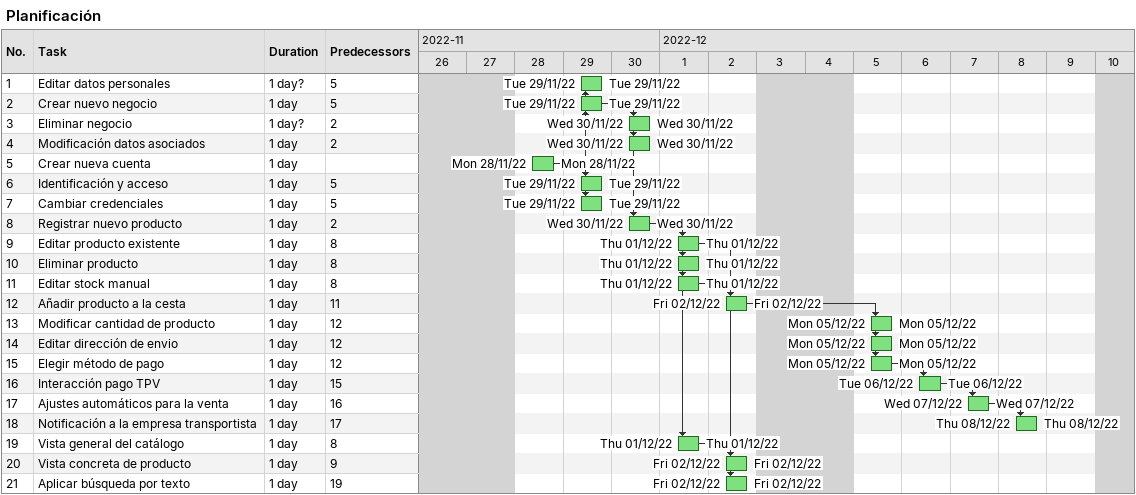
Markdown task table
Planificación

| ID | Task | Duration | Start | Finish | Predecessors |
|---|---|---|---|---|---|
| 1 | Editar datos personales | 1d? | 2022-11-29 | 2022-11-29 | 5 |
| 2 | Crear nuevo negocio | 1d | 2022-11-29 | 2022-11-29 | 5 |
| 3 | Eliminar negocio | 1d? | 2022-11-30 | 2022-11-30 | 2 |
| 4 | Modificación datos asociados | 1d | 2022-11-30 | 2022-11-30 | 2 |
| 5 | Crear nueva cuenta | 1d | 2022-11-28 | 2022-11-28 |  |
| 6 | Identificación y acceso | 1d | 2022-11-29 | 2022-11-29 | 5 |
| 7 | Cambiar credenciales | 1d | 2022-11-29 | 2022-11-29 | 5 |
| 8 | Registrar nuevo producto | 1d | 2022-11-30 | 2022-11-30 | 2 |
| 9 | Editar producto existente | 1d | 2022-12-01 | 2022-12-01 | 8 |
| 10 | Eliminar producto | 1d | 2022-12-01 | 2022-12-01 | 8 |
| 11 | Editar stock manual | 1d | 2022-12-01 | 2022-12-01 | 8 |
| 12 | Añadir producto a la cesta | 1d | 2022-12-02 | 2022-12-02 | 11 |
| 13 | Modificar cantidad de producto | 1d | 2022-12-05 | 2022-12-05 | 12 |
| 14 | Editar dirección de envio | 1d | 2022-12-05 | 2022-12-05 | 12 |
| 15 | Elegir método de pago | 1d | 2022-12-05 | 2022-12-05 | 12 |
| 16 | Interacción pago TPV | 1d | 2022-12-06 | 2022-12-06 | 15 |
| 17 | Ajustes automáticos para la venta | 1d | 2022-12-07 | 2022-12-07 | 16 |
| 18 | Notificación a la empresa transportista | 1d | 2022-12-08 | 2022-12-08 | 17 |
| 19 | Vista general del catálogo | 1d | 2022-12-01 | 2022-12-01 | 8 |
| 20 | Vista concreta de producto | 1d | 2022-12-02 | 2022-12-02 | 9 |
| 21 | Aplicar búsqueda por texto | 1d | 2022-12-02 | 2022-12-02 | 19 |
